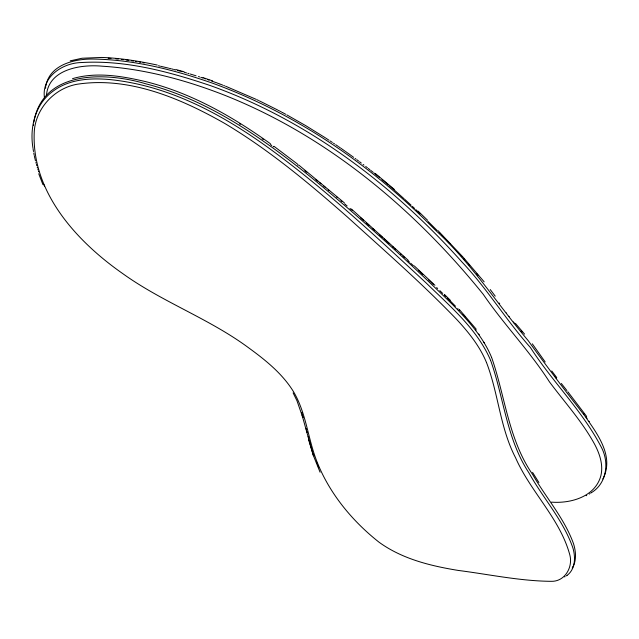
<?xml version="1.0" encoding="UTF-8"?>
<svg xmlns="http://www.w3.org/2000/svg" width="639" height="639" viewBox="0 0 639 639"><rect width="100%" height="100%" fill="white"/><g stroke="black" fill="none" stroke-linecap="round" stroke-linejoin="round"><path stroke-width="0.96" d="M46.455 95.267C48.684 68.916 81.337 64.204 102.296 66.2C143.767 68.82 184.423 79.635 223.067 94.62C326.489 135.196 414.04 208.618 483.308 294.395C503.963 324.676 529.699 350.971 549.468 381.898C564.956 402.642 582.664 422.012 594.989 444.944C599.813 454.265 603.432 465.192 600.868 475.736C595.268 496.735 570.835 503.66 551.505 502.134M45.561 88.294L45.688 87.16M33.412 125.516L33.563 124.27M33.875 122.113L34.131 120.683M45.856 86.033C49.618 64.339 75.386 58.556 94.061 59.068C134.589 59.802 174.447 69.907 212.555 83.198C296.696 113.726 372.05 165.701 434.6 229.337C470.799 262.238 496.966 303.629 528.261 340.731C546.497 366.139 565.443 391.02 584.669 415.693C596.962 433.346 613.983 455.391 603.504 477.716M34.266 119.972C44.546 69.116 108.039 72.375 146.227 83.925C206.493 99.364 258.675 135.532 306.72 173.76C357.584 215.103 406.132 259.29 453.035 305.067C468.187 320.514 483.148 337.041 491.535 357.265M572.919 566.897C576.713 559.788 575.819 551.193 573.534 543.749C564.405 518.373 546.002 497.757 532.702 474.577C508.5 439.752 505.209 396.651 491.703 357.656M572.8 567.105L572.193 568.111M602.793 478.962L603.16 478.339M567.184 575.3C575.475 569.037 575.635 557.256 572.943 548.094C563.43 520.306 542.934 498.116 528.812 472.668C506.583 438.873 503.867 397.666 490.648 360.468M566.993 575.443L566.426 575.851M591.61 492.541C607.218 482.964 609.454 461.654 600.94 446.517C582.081 410.454 552.296 381.683 530.418 347.52C506.112 320.187 487.134 288.628 461.965 262.006C393.073 185.102 308.302 120.475 210.367 85.594C169 71.68 125.452 59.906 81.449 62.542C62.518 62.862 41.152 76.976 44.522 98.166M590.708 493.156L591.163 492.853M486.487 362.513C479.857 346.37 468.802 332.528 457.053 319.819C422.523 283.836 384.878 250.991 347.975 217.508C309.116 183.329 269.147 149.893 224.561 123.343C180.334 98.206 128.743 76.233 76.952 84.276C54.435 88.374 35.968 108.167 34.29 131.131C30.96 191.524 76.384 241.254 122.904 273.724C162.633 302.255 209.536 318.781 248.867 347.983C265.816 360.316 282.71 373.935 293.74 392.066C306.049 413.018 307.878 437.915 316.433 460.328C328.845 492.709 351.849 520.729 378.927 542.12C402.051 558.965 430.486 565.898 458.275 570.435C489.162 574.389 520.018 581.067 551.233 581.322C564.78 581.73 573.031 567.328 569.876 555.107C560.147 518.748 530.538 491.902 515.569 457.756C500.049 427.994 498.484 393.76 486.599 362.784M589.278 494.059L589.765 493.763M565.18 576.626L564.636 576.929M586.187 495.72L586.722 495.457M72.534 78.653C96.649 71.608 122.368 76.145 146.267 81.768C191.596 93.11 232.748 116.705 270.441 143.743M70.194 60.857L82.072 58.237L101.697 57.446C120.412 58.061 138.959 61.176 157.25 65.042M108.175 58.277L111.018 58.461M115.827 58.868L118.255 59.107M121.45 59.451L123.431 59.691M126.083 60.026L128.751 60.385M131.434 60.769L133.455 61.072M135.484 61.392L136.738 61.6M139.27 62.015L140.532 62.239M143.072 62.686L144.342 62.918M158.408 65.769L159.966 66.113M160.748 66.288L168.568 68.133M169.359 68.325L170.925 68.716M171.715 68.916L173.289 69.316M174.072 69.515L175.653 69.931M177.41 70.394L180.334 71.185M176.156 69.603L184.008 71.752M181.316 71.448L182.291 71.72M184.248 72.271L186.612 72.95M187.794 73.293L188.984 73.645M190.166 73.996L196.077 75.801M198.433 76.552L199.608 76.928M200.782 77.311L203.138 78.086M204.328 78.485L205.518 78.885M203.01 77.607L212.587 80.905M207.899 79.699L209.089 80.107M211.461 80.945L212.651 81.369M213.25 81.584L214.44 82.008M215.039 82.231L216.23 82.663M216.829 82.886L219.688 83.949M220.136 84.116L222.851 85.147M223.754 85.498L224.656 85.842M225.559 86.193L256.087 99.309M256.918 99.7L258.587 100.483M259.418 100.882L277.877 110.1M278.532 110.443L279.195 110.787M279.85 111.138L280.505 111.482M281.16 111.825L281.727 112.129M282.294 112.432L285.697 114.261M286.807 114.868L305.674 125.611L324.987 137.585M239.609 123.894L240.368 124.365M325.578 137.968L329.021 140.221M330.147 140.955L332.376 142.441M333.486 143.184L334.596 143.935M335.699 144.678L338.279 146.443M338.918 146.882L340.204 147.769M340.843 148.208L345.004 151.131M262.118 138.687L263.228 139.454M345.603 151.547L346.745 152.362M347.312 152.769L350.156 154.814M270.449 144.55L270.904 144.877M271.351 145.197L271.799 145.516M273.133 146.483L273.58 146.802M350.659 155.173L353.663 157.362M274.027 146.331L297.423 163.999M355.068 158.4L355.963 159.063M356.866 159.734L358.647 161.068M359.541 161.739L361.315 163.081M363.08 164.431L363.95 165.102M365.7 166.452L367.441 167.801M297.518 164.838L297.982 165.197M368.304 168.48L369.933 169.758M298.677 164.974L344.357 202.859M370.74 170.397L373.16 172.322M304.923 170.685L306.776 172.163M373.959 172.969L379.59 177.546M315.922 179.575L317.735 181.061M319.532 182.546L320.914 183.689M323.653 185.965L325.019 187.107M381.978 179.519L388.424 184.951M375.46 173.6L394.367 189.463M328.246 189.807L329.045 190.486M336.394 196.716L337.376 197.555M389.582 185.941L393.6 189.416M340.97 200.638L342.057 201.573M344.661 203.825L345.651 204.68M346.138 205.103L347.121 205.958M349.972 208.442L350.755 209.121M351.099 209.424L352.48 210.63M394.263 189.999L404.12 198.777M351.458 209.041L408.073 260.177M360.62 217.795L363.543 220.391M366.443 222.971L369.318 225.535M372.737 228.602L374.438 230.136M379.366 234.577L382.617 237.516M384.231 238.978L385.301 239.952M386.371 240.927L389.407 243.691M404.767 199.36L411.117 205.207M392.681 246.678L393.664 247.573M394.638 248.467L395.613 249.354M400.445 253.779L401.3 254.57M403.009 256.135L404.703 257.701M407.906 260.648L408.361 261.063M408.585 261.271L409.583 262.198M410.685 263.212L413.417 265.736M414.272 265.904L434.951 285.298M418.369 270.337L419.352 271.248M420.326 272.158L422.946 274.602M412.371 206.373L414.623 208.482M430.167 281.384L428.593 279.898M415.765 209.56L417.283 210.998M430.95 282.126L433.274 284.331M417.778 211.477L420.278 213.857M418.114 211.118L427.675 220.351M436.637 287.542L437.667 288.524M439.824 290.593L440.367 291.12M440.766 291.512L441.557 292.279M442.747 293.437L441.956 292.662M444.265 294.914L445.718 296.344M428.13 221.493L437.124 230.471M444.464 294.467L450.231 300.162M447.156 297.766L455.511 306.233M439.193 232.572L440.223 233.626M441.749 235.192L442.763 236.238M438.003 230.655L462.54 256.574L484.17 281.831M446.765 240.392L449.856 243.651M457.748 308.573L458.155 309.004M459.401 309.603L476.167 329.125M458.97 309.867L459.369 310.298M457.652 252.014L458.482 252.924M460.967 255.656L461.925 256.718M463.107 314.38L465.184 316.72M463.826 258.835L464.769 259.889M468.443 264.059L469.665 265.457M524.563 334.109L515.417 323.39M521.081 331.05L521.999 332.128M514.339 323.166L513.333 321.952M476.822 273.859L477.98 275.257M561.33 383.48L566.889 390.541M567.831 391.739L586.642 416.428M556.018 377.785L556.585 378.512M554.884 376.323L555.451 377.05M508.804 316.249L509.147 316.704M551.737 370.979L556.745 377.593M490.241 289.555L495.241 296.176M506.296 312.918L506.663 313.422M475.632 329.628L476.047 330.187M583.551 413.433L583.982 414.024M532.295 343.814L545.187 361.978M499.227 303.006L499.698 303.677M586.123 417.035L586.442 417.499M586.762 417.954L587.081 418.409M478.731 333.997L479.258 334.788M588.95 421.149L589.262 421.604M532.567 472.397L538.917 482.541M483.875 342.256L484.21 342.839M293.117 392.897L296.967 400.749L302.463 416.54M44.498 186.141L43.54 184.048M318.278 466.462L318.677 467.349M320.083 472.229L313.374 455.567L302.127 415.406M317.511 464.697L317.895 465.575M490.512 360.132C477.006 328.805 450.032 306.305 426.173 282.989C376.587 237.101 327.064 190.749 272.486 150.74C224.321 115.387 169.375 85.275 108.902 79.484C89.62 77.814 68.349 79.3 52.478 91.609C35.209 104.325 29.522 127.465 32.948 147.841M42.917 184.567L38.731 173.744M316.457 462.157L316.776 462.932M313.933 455.463L314.084 455.887M313.485 454.185L313.198 453.331M38.508 171.204L38.731 171.851M37.869 169.263L38.076 169.91M37.254 167.314L37.461 167.961M308.541 439.56L313.374 455.567M301.744 412.459L302.015 413.377M36.758 165.653L36.431 164.511M309.731 442.164L310.266 444.017M302.287 414.304L302.582 415.35M302.878 416.396L303.166 417.451M308.158 436.485L308.693 438.458M36.064 163.177L35.888 162.506M306.768 431.221L307.111 432.539M306.089 428.593L306.424 429.911M35.457 160.828L35.097 159.367M34.913 158.568L34.378 156.172M34.218 155.373L33.763 153.025M33.508 151.547L33.044 148.583"/></g></svg>
